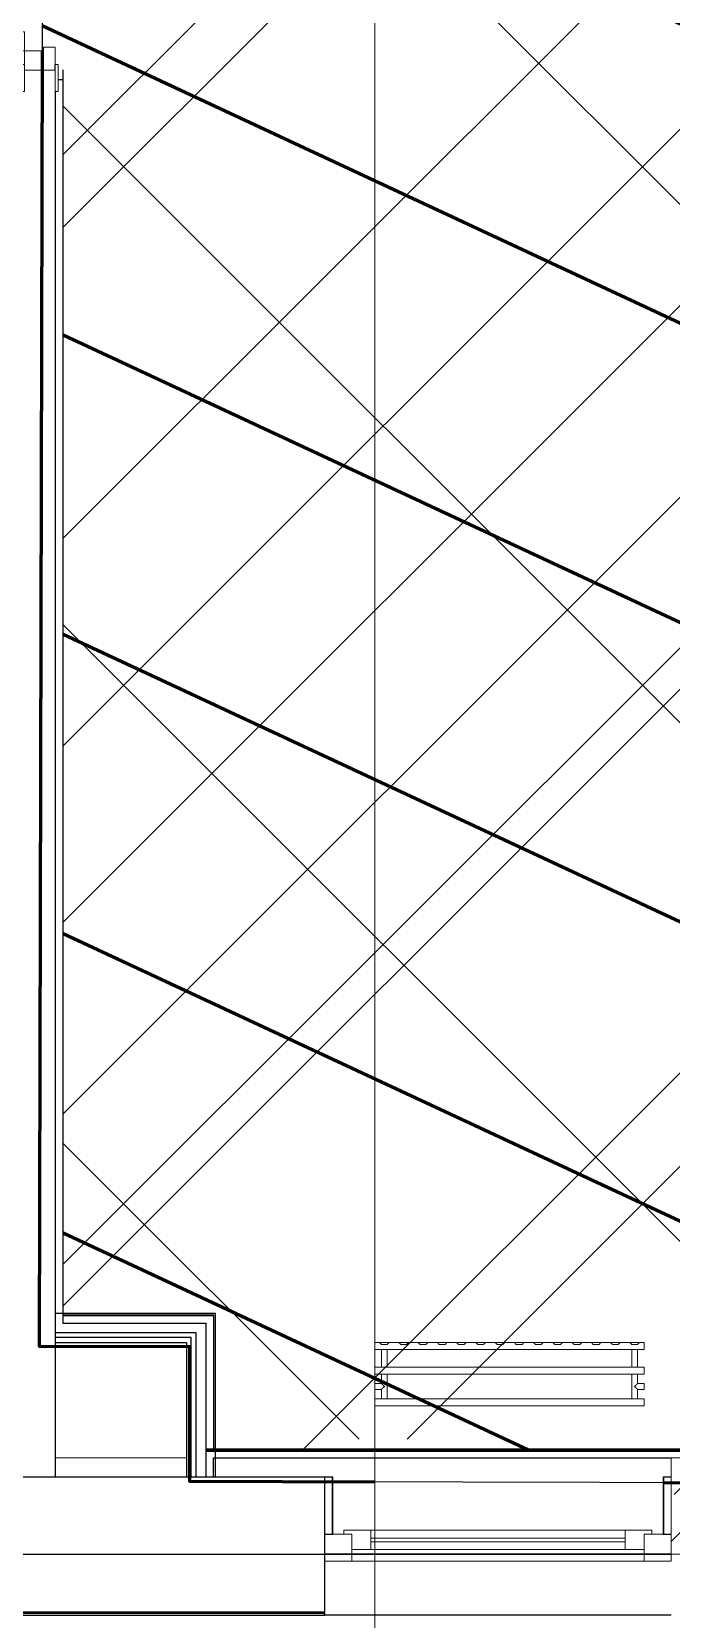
# Model space of a CAD drawing. Header units: millimetres. Extents: x -164500 to 426394, y -23753 to 102118.
# Drawn here: x 92034 to 93695, y -405 to 3719 of the extents above; entities that cross this region are included whole.
import ezdxf

# ---------------------------------------------------------------- set-up
doc = ezdxf.new("R2010")
doc.units = ezdxf.units.MM
for name, color, linetype, lineweight in [('0) шлифовка', 5, 'Continuous', 60), ('1.4) Плинтус ПЛ-4', 6, 'Continuous', 60), ('5.2) Л-1 Линолеум', 100, 'Continuous', 30), ('7.1) НЗ Стяжка на теплый пол', 160, 'Continuous', 30), ('7.7) Плинтус', 222, 'Continuous', 90), ('A-FLOR', 7, 'Continuous', 9), ('A-GLAZ', 7, 'Continuous', 9), ('A-GLAZ-1', 7, 'Continuous', 5), ('S-COLS-1', 7, 'Continuous', 5), ('Оси', 7, 'Continuous', 9)]:
    doc.layers.add(name, color=color, linetype=linetype, lineweight=lineweight)
doc.layers.add('2) защита вин плитк', color=6, linetype='Continuous')
doc.layers.add('3.2.1) Нал-ой пол 4 вып', color=3, linetype='Continuous')
for name, color, linetype, lineweight, true_color in [('A-DOOR-1', 7, 'Continuous', 5, 0xc0c0c0), ('A-DOOR-FRAM-1', 7, 'Continuous', 5, 0xc0c0c0), ('M-EQPM-1', 7, 'Continuous', 9, 0xb2b2b2)]:
    doc.layers.add(name, color=color, linetype=linetype, lineweight=lineweight, true_color=true_color)

# ---------------------------------------------------------------- blocks, each defined once
blk = doc.blocks.new('110_Дверь_СКБ_2Ст - Д-5_п_ Из игровой в коридор-32215844-Объем проектирования 1 этажа')
at = {"layer": 'A-DOOR-1'}
for p, q in [((-637.5, 940), (-637.5, 40)), ((-587.5, 940), (-637.5, 940)), ((-587.5, 40), (-587.5, 940)), ((662.5, 440), (612.5, 440)), ((612.5, 440), (612.5, 40)), ((662.5, 40), (662.5, 440)), ((-637.5, 40), (-587.5, 40)), ((612.5, 40), (662.5, 40))]:
    blk.add_line(p, q, dxfattribs=at)
for centre, radius, start, end in [((-637.5, 40), 900, 0, 90), ((662.5, 40), 400, 90, 180)]:
    blk.add_arc(centre, radius, start, end, dxfattribs=at)
at = {"layer": 'A-DOOR-FRAM-1'}
for p, q in [((-672.5, 48), (-742.5, 48)), ((-742.5, 48), (-742.5, 40)), ((-672.5, 40), (-672.5, 48)), ((767.5, 48), (697.5, 48)), ((697.5, 48), (697.5, 40)), ((767.5, 40), (767.5, 48)), ((-742.5, 40), (-672.5, 40)), ((-637.5, 40), (-687.5, 40)), ((-687.5, 40), (-687.5, -40)), ((-637.5, -10), (-637.5, 40)), ((662.5, 40), (662.5, -10)), ((712.5, 40), (662.5, 40)), ((697.5, 40), (767.5, 40)), ((712.5, -40), (712.5, 40)), ((-672.5, -40), (-742.5, -40)), ((-742.5, -40), (-742.5, -48)), ((-672.5, -39), (-687.5, -39)), ((-687.5, -39), (-687.5, -40)), ((-687.5, -40), (-627.5, -40)), ((-687.5, -40), (-672.5, -40)), ((-672.5, -40), (-672.5, -39)), ((-672.5, -48), (-672.5, -40)), ((-627.5, -10), (-637.5, -10)), ((-627.5, -40), (-627.5, -10)), ((662.5, -10), (652.5, -10)), ((652.5, -10), (652.5, -40)), ((652.5, -40), (712.5, -40)), ((712.5, -39), (697.5, -39)), ((697.5, -39), (697.5, -40)), ((697.5, -40), (712.5, -40)), ((767.5, -40), (697.5, -40)), ((697.5, -40), (697.5, -48)), ((712.5, -40), (712.5, -39)), ((767.5, -48), (767.5, -40)), ((-742.5, -48), (-672.5, -48)), ((697.5, -48), (767.5, -48))]:
    blk.add_line(p, q, dxfattribs=at)
blk = doc.blocks.new('120_Окно_СКБ_1Ст - 120_Окно_СКБ_1Ст 900х2500_h_ с форточкой-22876038-Объем проектирования 1 этажа')
at = {"layer": 'A-GLAZ'}
for p, q in [((-450, -127), (-450, -57)), ((-450, -57), (-380, -57)), ((-380, -57), (-380, -127)), ((380, -127), (380, -57)), ((380, -57), (450, -57)), ((450, -57), (450, -127)), ((380, -87), (-380, -87)), ((-380, -87), (-380, -127)), ((-330, -137), (-330, -87)), ((330, -137), (330, -87)), ((380, -127), (380, -87)), ((-380, -127), (-450, -127)), ((-380, -127), (-400, -127)), ((-400, -127), (-400, -137)), ((-400, -137), (400, -137)), ((400, -137), (-400, -137)), ((450, -127), (380, -127)), ((400, -127), (380, -127)), ((400, -137), (400, -127))]:
    blk.add_line(p, q, dxfattribs=at)
at = {"layer": 'A-GLAZ-1'}
for p, q in [((450, -57), (-450, -57)), ((-330, -107), (330, -107)), ((330, -117), (-330, -117)), ((-430, -127), (-400, -127)), ((400, -127), (430, -127))]:
    blk.add_line(p, q, dxfattribs=at)
blk = doc.blocks.new('BSC_Колонна _Прямоугольная - 250х900-V83-Объем проектирования 1 этажа')
at = {"layer": 'S-COLS-1'}
h = blk.add_hatch(dxfattribs=at)
h.set_pattern_fill('FP_98', color=256, style=0, pattern_type=2)
h.set_pattern_definition([(45, (-94080, -25), (-114.04925, 114.04925), []), (45, (-93965.95, -25), (-114.04925, 114.04925), [201.613, -40.323, 6.706, -33.617])])
h.paths.add_polyline_path([(-450, -125), (450, -125), (450, 125), (-450, 125), (-450, -33.7)])
for p, q in [((450, 125), (-450, 125)), ((-450, 125), (-450, -125)), ((450, -125), (450, 125)), ((-450, -125), (450, -125))]:
    blk.add_line(p, q, dxfattribs=at)
blk = doc.blocks.new('radiator_prado_classic_z_tip_30_po exemplyaru - Classic Z Тип 30-300-V232-Объем проектирования 1 этажа')
at = {"layer": 'M-EQPM-1'}
for p, q in [((0, 228), (0, 210)), ((700, 228), (0, 228)), ((0, 210), (0, 228)), ((0, 228), (12.5, 228)), ((0, 210), (700, 210)), ((17.8, 210), (0, 210)), ((12.5, 228), (37.5, 228)), ((37.5, 228), (12.5, 228)), ((12.5, 228), (37.5, 228)), ((12.5, 228), (17.5, 223)), ((12.5, 228), (17.5, 223)), ((32.5, 223), (17.5, 223)), ((17.5, 223), (32.5, 223)), ((17.5, 210), (17.5, 164)), ((17.5, 210), (17.5, 164)), ((17.8, 210), (17.5, 210)), ((17.5, 210), (17.8, 210)), ((17.8, 210), (17.5, 210)), ((17.5, 210), (32.5, 210)), ((32.2, 210), (17.8, 210)), ((17.8, 210), (32.2, 210)), ((32.2, 210), (17.8, 210)), ((32.5, 210), (32.2, 210)), ((32.2, 210), (32.5, 210)), ((32.5, 210), (32.2, 210)), ((667.8, 210), (32.2, 210)), ((32.5, 223), (37.5, 228)), ((37.5, 228), (32.5, 223)), ((32.5, 164), (32.5, 210)), ((32.5, 164), (32.5, 210)), ((37.5, 228), (62.5, 228)), ((62.5, 228), (87.5, 228)), ((87.5, 228), (62.5, 228)), ((62.5, 228), (87.5, 228)), ((62.5, 228), (67.5, 223)), ((62.5, 228), (67.5, 223)), ((82.5, 223), (67.5, 223)), ((67.5, 223), (82.5, 223)), ((82.5, 223), (87.5, 228)), ((87.5, 228), (82.5, 223)), ((87.5, 228), (112.5, 228)), ((112.5, 228), (137.5, 228)), ((137.5, 228), (112.5, 228)), ((112.5, 228), (137.5, 228)), ((112.5, 228), (117.5, 223)), ((112.5, 228), (117.5, 223)), ((132.5, 223), (117.5, 223)), ((117.5, 223), (132.5, 223)), ((132.5, 223), (137.5, 228)), ((137.5, 228), (132.5, 223)), ((137.5, 228), (162.5, 228)), ((162.5, 228), (187.5, 228)), ((187.5, 228), (162.5, 228)), ((162.5, 228), (187.5, 228)), ((162.5, 228), (167.5, 223)), ((162.5, 228), (167.5, 223)), ((182.5, 223), (167.5, 223)), ((167.5, 223), (182.5, 223)), ((182.5, 223), (187.5, 228)), ((187.5, 228), (182.5, 223)), ((187.5, 228), (212.5, 228)), ((212.5, 228), (237.5, 228)), ((237.5, 228), (212.5, 228)), ((212.5, 228), (237.5, 228)), ((212.5, 228), (217.5, 223)), ((212.5, 228), (217.5, 223)), ((232.5, 223), (217.5, 223)), ((217.5, 223), (232.5, 223)), ((232.5, 223), (237.5, 228)), ((237.5, 228), (232.5, 223)), ((237.5, 228), (262.5, 228)), ((262.5, 228), (287.5, 228)), ((287.5, 228), (262.5, 228)), ((262.5, 228), (287.5, 228)), ((262.5, 228), (267.5, 223)), ((262.5, 228), (267.5, 223)), ((282.5, 223), (267.5, 223)), ((267.5, 223), (282.5, 223)), ((282.5, 223), (287.5, 228)), ((287.5, 228), (282.5, 223)), ((287.5, 228), (312.5, 228)), ((312.5, 228), (337.5, 228)), ((337.5, 228), (312.5, 228)), ((312.5, 228), (337.5, 228)), ((312.5, 228), (317.5, 223)), ((312.5, 228), (317.5, 223)), ((332.5, 223), (317.5, 223)), ((317.5, 223), (332.5, 223)), ((332.5, 223), (337.5, 228)), ((337.5, 228), (332.5, 223)), ((337.5, 228), (362.5, 228)), ((362.5, 228), (387.5, 228)), ((387.5, 228), (362.5, 228)), ((362.5, 228), (387.5, 228)), ((362.5, 228), (367.5, 223)), ((362.5, 228), (367.5, 223)), ((382.5, 223), (367.5, 223)), ((367.5, 223), (382.5, 223)), ((382.5, 223), (387.5, 228)), ((387.5, 228), (382.5, 223)), ((387.5, 228), (412.5, 228)), ((412.5, 228), (437.5, 228)), ((437.5, 228), (412.5, 228)), ((412.5, 228), (437.5, 228)), ((412.5, 228), (417.5, 223)), ((412.5, 228), (417.5, 223)), ((432.5, 223), (417.5, 223)), ((417.5, 223), (432.5, 223)), ((432.5, 223), (437.5, 228)), ((437.5, 228), (432.5, 223)), ((437.5, 228), (462.5, 228)), ((462.5, 228), (487.5, 228)), ((487.5, 228), (462.5, 228)), ((462.5, 228), (487.5, 228)), ((462.5, 228), (467.5, 223)), ((462.5, 228), (467.5, 223)), ((482.5, 223), (467.5, 223)), ((467.5, 223), (482.5, 223)), ((482.5, 223), (487.5, 228)), ((487.5, 228), (482.5, 223)), ((487.5, 228), (512.5, 228)), ((512.5, 228), (537.5, 228)), ((537.5, 228), (512.5, 228)), ((512.5, 228), (537.5, 228)), ((512.5, 228), (517.5, 223)), ((512.5, 228), (517.5, 223)), ((532.5, 223), (517.5, 223)), ((517.5, 223), (532.5, 223)), ((532.5, 223), (537.5, 228)), ((537.5, 228), (532.5, 223)), ((537.5, 228), (562.5, 228)), ((562.5, 228), (587.5, 228)), ((587.5, 228), (562.5, 228)), ((562.5, 228), (587.5, 228)), ((562.5, 228), (567.5, 223)), ((562.5, 228), (567.5, 223)), ((582.5, 223), (567.5, 223)), ((567.5, 223), (582.5, 223)), ((582.5, 223), (587.5, 228)), ((587.5, 228), (582.5, 223)), ((587.5, 228), (612.5, 228)), ((612.5, 228), (637.5, 228)), ((637.5, 228), (612.5, 228)), ((612.5, 228), (637.5, 228)), ((612.5, 228), (617.5, 223)), ((612.5, 228), (617.5, 223)), ((632.5, 223), (617.5, 223)), ((617.5, 223), (632.5, 223)), ((632.5, 223), (637.5, 228)), ((637.5, 228), (632.5, 223)), ((637.5, 228), (662.5, 228)), ((662.5, 228), (686.6, 228)), ((687.5, 228), (662.5, 228)), ((662.5, 228), (687.5, 228)), ((662.5, 228), (667.5, 223)), ((662.5, 228), (667.5, 223)), ((682.5, 223), (667.5, 223)), ((667.5, 223), (682.5, 223)), ((667.5, 210), (667.5, 164)), ((667.5, 210), (667.5, 164)), ((667.8, 210), (667.5, 210)), ((667.5, 210), (682.5, 210)), ((667.8, 210), (667.5, 210)), ((667.5, 210), (667.8, 210)), ((682.2, 210), (667.8, 210)), ((682.2, 210), (667.8, 210)), ((667.8, 210), (682.2, 210)), ((682.5, 210), (682.2, 210)), ((682.5, 210), (682.2, 210)), ((682.2, 210), (682.5, 210)), ((700, 210), (682.2, 210)), ((682.5, 223), (687.5, 228)), ((687.5, 228), (682.5, 223)), ((682.5, 164), (682.5, 210)), ((682.5, 164), (682.5, 210)), ((687.5, 228), (700, 228)), ((700, 210), (700, 228)), ((700, 228), (700, 210)), ((700, 164), (0, 164)), ((0, 164), (0, 146)), ((0, 146), (0, 164)), ((0, 164), (17.8, 164)), ((0, 146), (700, 146)), ((18.5, 146), (0, 146)), ((17.8, 164), (17.5, 164)), ((17.5, 164), (17.8, 164)), ((17.8, 164), (17.5, 164)), ((17.5, 164), (32.5, 164)), ((17.5, 146), (17.5, 121.5)), ((17.5, 146), (17.5, 121.5)), ((17.5, 146), (18.5, 146)), ((17.8, 146), (17.5, 146)), ((17.5, 146), (18.5, 146)), ((32.5, 146), (17.5, 146)), ((32.2, 164), (17.8, 164)), ((17.8, 164), (32.2, 164)), ((32.2, 164), (17.8, 164)), ((18.5, 146), (17.8, 146)), ((18.5, 146), (32.2, 146)), ((32.2, 146), (18.5, 146)), ((18.5, 146), (32.2, 146)), ((32.5, 164), (32.2, 164)), ((32.2, 164), (32.5, 164)), ((32.5, 164), (32.2, 164)), ((32.2, 164), (667.8, 164)), ((32.2, 146), (32.5, 146)), ((32.5, 146), (32.2, 146)), ((32.2, 146), (32.5, 146)), ((667.8, 146), (32.2, 146)), ((32.5, 82), (32.5, 146)), ((32.5, 82), (32.5, 146)), ((667.8, 164), (667.5, 164)), ((667.5, 164), (682.5, 164)), ((667.8, 164), (667.5, 164)), ((667.5, 164), (667.8, 164)), ((667.5, 146), (667.5, 82)), ((667.5, 146), (667.5, 82)), ((667.5, 146), (667.8, 146)), ((682.5, 146), (667.5, 146)), ((667.5, 146), (667.8, 146)), ((667.8, 146), (667.5, 146)), ((682.2, 164), (667.8, 164)), ((682.2, 164), (667.8, 164)), ((667.8, 164), (682.2, 164)), ((667.8, 146), (681.5, 146)), ((667.8, 146), (681.5, 146)), ((681.5, 146), (667.8, 146)), ((681.5, 146), (682.5, 146)), ((681.5, 146), (682.5, 146)), ((682.5, 146), (681.5, 146)), ((700, 146), (681.5, 146)), ((682.5, 164), (682.2, 164)), ((682.5, 164), (682.2, 164)), ((682.2, 164), (682.5, 164)), ((682.2, 164), (700, 164)), ((682.5, 121.5), (682.5, 146)), ((682.5, 121.5), (682.5, 146)), ((700, 146), (700, 164)), ((700, 164), (700, 146)), ((17.5, 121.5), (0, 121.5)), ((17.5, 121.5), (0, 121.5)), ((0, 121.5), (0, 120.5)), ((0, 106.5), (0, 121.5)), ((0, 120.5), (0, 107.5)), ((0, 120.5), (0, 119.3)), ((0, 114), (0, 120.5)), ((0, 120.5), (0, 120.5)), ((0, 119.3), (0, 117.8)), ((0, 117.8), (0, 114)), ((0, 114), (0, 110.3)), ((0, 107.5), (0, 114)), ((0, 110.3), (0, 108.7)), ((0, 108.7), (0, 107.5)), ((0, 107.5), (0, 106.5)), ((0, 107.5), (0, 107.5)), ((0, 106.5), (17.5, 106.5)), ((0, 106.5), (17.5, 106.5)), ((17.5, 106.5), (17.5, 82)), ((17.5, 106.5), (17.5, 82)), ((700, 121.5), (682.5, 121.5)), ((700, 121.5), (682.5, 121.5)), ((682.5, 82), (682.5, 106.5)), ((682.5, 106.5), (700, 106.5)), ((682.5, 82), (682.5, 106.5)), ((682.5, 106.5), (700, 106.5)), ((700, 121.5), (700, 106.5)), ((700, 120.5), (700, 121.5)), ((700, 121.5), (700, 120.5)), ((700, 120.5), (700, 121.5)), ((700, 107.5), (700, 120.5)), ((700, 120.5), (700, 107.5)), ((700, 107.5), (700, 120.5)), ((700, 106.5), (700, 107.5)), ((700, 107.5), (700, 106.5)), ((700, 106.5), (700, 107.5)), ((700, 82), (0, 82)), ((0, 82), (0, 64)), ((0, 64), (0, 82)), ((0, 82), (18.5, 82)), ((700, 64), (0, 64)), ((0, 64), (700, 64)), ((18.5, 82), (17.5, 82)), ((17.5, 82), (18.5, 82)), ((18.5, 82), (17.5, 82)), ((17.5, 82), (32.5, 82)), ((32.2, 82), (18.5, 82)), ((18.5, 82), (32.2, 82)), ((32.2, 82), (18.5, 82)), ((32.5, 82), (32.2, 82)), ((32.2, 82), (32.5, 82)), ((32.5, 82), (32.2, 82)), ((32.2, 82), (667.8, 82)), ((667.8, 82), (667.5, 82)), ((667.5, 82), (682.5, 82)), ((667.8, 82), (667.5, 82)), ((667.5, 82), (667.8, 82)), ((681.5, 82), (667.8, 82)), ((681.5, 82), (667.8, 82)), ((667.8, 82), (681.5, 82)), ((682.5, 82), (681.5, 82)), ((682.5, 82), (681.5, 82)), ((681.5, 82), (682.5, 82)), ((681.5, 82), (700, 82)), ((700, 64), (700, 82)), ((700, 82), (700, 64))]:
    blk.add_line(p, q, dxfattribs=at)
for points, knots in [([(18.5, 120.5), (18.4, 120.6), (18.3, 120.7), (18.1, 120.9), (17.9, 121.1), (17.8, 121.2), (17.7, 121.3), (17.5, 121.5), (17.5, 121.5), (17.5, 121.5)], [0.7142857, 0.7142857, 0.7142857, 0.7142857, 0.75, 0.7857143, 0.8214286, 0.8571429, 0.8928571, 0.9285714, 1, 1, 1, 1]), ([(17.5, 121.5), (17.5, 121.5), (17.5, 121.5), (17.7, 121.3), (17.8, 121.2), (17.9, 121.1), (18.1, 120.9), (18.3, 120.7), (18.4, 120.6), (18.5, 120.5)], [0, 0, 0, 0, 0.0714286, 0.1071429, 0.1428571, 0.1785714, 0.2142857, 0.25, 0.2857143, 0.2857143, 0.2857143, 0.2857143]), ([(17.5, 121.5), (17.5, 121.5), (17.5, 121.5), (17.7, 121.3), (17.8, 121.2), (17.9, 121.1), (18.1, 120.9), (18.3, 120.7), (18.4, 120.6), (18.5, 120.5)], [0, 0, 0, 0, 0.0714286, 0.1071429, 0.1428571, 0.1785714, 0.2142857, 0.25, 0.2857143, 0.2857143, 0.2857143, 0.2857143]), ([(25, 114), (24.5, 114.5), (23.6, 115.4), (22.4, 116.6), (21.6, 117.4), (21.1, 117.9), (20.8, 118.2), (20.5, 118.5), (20.2, 118.8), (19.8, 119.1), (19.6, 119.4), (19.3, 119.7), (19, 120), (18.7, 120.3), (18.5, 120.5), (18.3, 120.7), (18.1, 120.9), (17.9, 121.1), (17.8, 121.2), (17.7, 121.3), (17.5, 121.5), (17.5, 121.5), (17.5, 121.5)], [0, 0, 0, 0, 0.142857, 0.285714, 0.357143, 0.392857, 0.428571, 0.464286, 0.5, 0.535714, 0.571429, 0.607143, 0.642857, 0.678571, 0.714286, 0.75, 0.785714, 0.821429, 0.857143, 0.892857, 0.928571, 1, 1, 1, 1]), ([(17.5, 106.5), (17.5, 106.5), (17.5, 106.5), (17.7, 106.7), (17.8, 106.8), (17.9, 106.9), (18.1, 107.1), (18.3, 107.3), (18.5, 107.5), (18.7, 107.7), (19, 108), (19.3, 108.3), (19.6, 108.6), (19.8, 108.9), (20.3, 109.3), (20.7, 109.7), (21.1, 110.1), (21.6, 110.6), (22.4, 111.4), (23.6, 112.6), (24.5, 113.5), (25, 114)], [0, 0, 0, 0, 0.071429, 0.107143, 0.142857, 0.178571, 0.214286, 0.25, 0.285714, 0.321429, 0.357143, 0.392857, 0.428571, 0.464286, 0.5, 0.571429, 0.607143, 0.642857, 0.714286, 0.857143, 1, 1, 1, 1]), ([(17.5, 106.5), (17.5, 106.5), (17.5, 106.5), (17.7, 106.7), (17.8, 106.8), (17.9, 106.9), (18.1, 107.1), (18.3, 107.3), (18.4, 107.4), (18.5, 107.5)], [0, 0, 0, 0, 0.0714286, 0.1071429, 0.1428571, 0.1785714, 0.2142857, 0.25, 0.2857143, 0.2857143, 0.2857143, 0.2857143]), ([(18.5, 107.5), (18.4, 107.4), (18.3, 107.3), (18.1, 107.1), (17.9, 106.9), (17.8, 106.8), (17.7, 106.7), (17.5, 106.5), (17.5, 106.5), (17.5, 106.5)], [0.7142857, 0.7142857, 0.7142857, 0.7142857, 0.75, 0.7857143, 0.8214286, 0.8571429, 0.8928571, 0.9285714, 1, 1, 1, 1]), ([(18.5, 107.5), (18.4, 107.4), (18.3, 107.3), (18.1, 107.1), (17.9, 106.9), (17.8, 106.8), (17.7, 106.7), (17.5, 106.5), (17.5, 106.5), (17.5, 106.5)], [0.7142857, 0.7142857, 0.7142857, 0.7142857, 0.75, 0.7857143, 0.8214286, 0.8571429, 0.8928571, 0.9285714, 1, 1, 1, 1]), ([(22.1, 116.9), (21.9, 117.1), (21.6, 117.4), (21.1, 117.9), (20.8, 118.2), (20.5, 118.5), (20.2, 118.8), (19.9, 119.2), (19.7, 119.3), (19.6, 119.4)], [0.2857143, 0.2857143, 0.2857143, 0.2857143, 0.3571429, 0.3928571, 0.4285714, 0.4642857, 0.5, 0.5357143, 0.5714286, 0.5714286, 0.5714286, 0.5714286]), ([(19.6, 119.4), (19.7, 119.3), (19.9, 119.2), (20.3, 118.7), (20.7, 118.3), (21.1, 117.9), (21.6, 117.4), (21.9, 117.1), (22.1, 116.9)], [0.4285714, 0.4285714, 0.4285714, 0.4285714, 0.4642857, 0.5, 0.5714286, 0.6071429, 0.6428571, 0.7142857, 0.7142857, 0.7142857, 0.7142857]), ([(19.6, 119.4), (19.7, 119.3), (19.8, 119.1), (20.3, 118.7), (20.7, 118.3), (21.1, 117.9), (21.6, 117.4), (21.9, 117.1), (22.1, 116.9)], [0.4285714, 0.4285714, 0.4285714, 0.4285714, 0.4642857, 0.5, 0.5714286, 0.6071429, 0.6428571, 0.7142857, 0.7142857, 0.7142857, 0.7142857]), ([(19.6, 108.6), (19.7, 108.7), (19.9, 108.8), (20.3, 109.3), (20.7, 109.7), (21.1, 110.1), (21.6, 110.6), (21.9, 110.9), (22.1, 111.1)], [0.4285714, 0.4285714, 0.4285714, 0.4285714, 0.4642857, 0.5, 0.5714286, 0.6071429, 0.6428571, 0.7142857, 0.7142857, 0.7142857, 0.7142857]), ([(22.1, 111.1), (21.9, 110.9), (21.6, 110.6), (21.1, 110.1), (20.8, 109.8), (20.5, 109.5), (20.2, 109.2), (19.9, 108.8), (19.7, 108.7), (19.6, 108.6)], [0.2857143, 0.2857143, 0.2857143, 0.2857143, 0.3571429, 0.3928571, 0.4285714, 0.4642857, 0.5, 0.5357143, 0.5714286, 0.5714286, 0.5714286, 0.5714286]), ([(22.1, 111.1), (21.9, 110.9), (21.6, 110.6), (21.1, 110.1), (20.8, 109.8), (20.5, 109.5), (20.2, 109.2), (19.8, 108.9), (19.7, 108.7), (19.6, 108.6)], [0.2857143, 0.2857143, 0.2857143, 0.2857143, 0.3571429, 0.3928571, 0.4285714, 0.4642857, 0.5, 0.5357143, 0.5714286, 0.5714286, 0.5714286, 0.5714286]), ([(675, 114), (675.5, 114.5), (676.4, 115.4), (677.6, 116.6), (678.4, 117.4), (678.9, 117.9), (679.2, 118.2), (679.5, 118.5), (679.8, 118.8), (680.1, 119.2), (680.4, 119.4), (680.7, 119.7), (681, 120), (681.3, 120.3), (681.5, 120.5), (681.7, 120.7), (681.9, 120.9), (682.1, 121.1), (682.2, 121.2), (682.3, 121.3), (682.5, 121.5), (682.5, 121.5), (682.5, 121.5)], [0, 0, 0, 0, 0.142857, 0.285714, 0.357143, 0.392857, 0.428571, 0.464286, 0.5, 0.535714, 0.571429, 0.607143, 0.642857, 0.678571, 0.714286, 0.75, 0.785714, 0.821429, 0.857143, 0.892857, 0.928571, 1, 1, 1, 1]), ([(682.5, 106.5), (682.5, 106.5), (682.5, 106.5), (682.3, 106.7), (682.2, 106.8), (682.1, 106.9), (681.9, 107.1), (681.7, 107.3), (681.5, 107.5), (681.3, 107.7), (681, 108), (680.7, 108.3), (680.4, 108.6), (680.1, 108.8), (679.7, 109.3), (679.3, 109.7), (678.9, 110.1), (678.4, 110.6), (677.6, 111.4), (676.4, 112.6), (675.5, 113.5), (675, 114)], [0, 0, 0, 0, 0.071429, 0.107143, 0.142857, 0.178571, 0.214286, 0.25, 0.285714, 0.321429, 0.357143, 0.392857, 0.428571, 0.464286, 0.5, 0.571429, 0.607143, 0.642857, 0.714286, 0.857143, 1, 1, 1, 1]), ([(680.4, 119.4), (680.3, 119.3), (680.1, 119.2), (679.7, 118.7), (679.3, 118.3), (678.9, 117.9), (678.4, 117.4), (678.1, 117.1), (677.9, 116.9)], [0.4285714, 0.4285714, 0.4285714, 0.4285714, 0.4642857, 0.5, 0.5714286, 0.6071429, 0.6428571, 0.7142857, 0.7142857, 0.7142857, 0.7142857]), ([(680.4, 119.4), (680.3, 119.3), (680.1, 119.2), (679.7, 118.7), (679.3, 118.3), (678.9, 117.9), (678.4, 117.4), (678.1, 117.1), (677.9, 116.9)], [0.4285714, 0.4285714, 0.4285714, 0.4285714, 0.4642857, 0.5, 0.5714286, 0.6071429, 0.6428571, 0.7142857, 0.7142857, 0.7142857, 0.7142857]), ([(677.9, 116.9), (678.1, 117.1), (678.4, 117.4), (678.9, 117.9), (679.2, 118.2), (679.5, 118.5), (679.8, 118.8), (680.1, 119.2), (680.3, 119.3), (680.4, 119.4)], [0.2857143, 0.2857143, 0.2857143, 0.2857143, 0.3571429, 0.3928571, 0.4285714, 0.4642857, 0.5, 0.5357143, 0.5714286, 0.5714286, 0.5714286, 0.5714286]), ([(677.9, 111.1), (678.1, 110.9), (678.4, 110.6), (678.9, 110.1), (679.2, 109.8), (679.5, 109.5), (679.8, 109.2), (680.1, 108.8), (680.3, 108.7), (680.4, 108.6)], [0.2857143, 0.2857143, 0.2857143, 0.2857143, 0.3571429, 0.3928571, 0.4285714, 0.4642857, 0.5, 0.5357143, 0.5714286, 0.5714286, 0.5714286, 0.5714286]), ([(677.9, 111.1), (678.1, 110.9), (678.4, 110.6), (678.9, 110.1), (679.2, 109.8), (679.5, 109.5), (679.8, 109.2), (680.1, 108.8), (680.3, 108.7), (680.4, 108.6)], [0.2857143, 0.2857143, 0.2857143, 0.2857143, 0.3571429, 0.3928571, 0.4285714, 0.4642857, 0.5, 0.5357143, 0.5714286, 0.5714286, 0.5714286, 0.5714286]), ([(680.4, 108.6), (680.3, 108.7), (680.1, 108.8), (679.7, 109.3), (679.3, 109.7), (678.9, 110.1), (678.4, 110.6), (678.1, 110.9), (677.9, 111.1)], [0.4285714, 0.4285714, 0.4285714, 0.4285714, 0.4642857, 0.5, 0.5714286, 0.6071429, 0.6428571, 0.7142857, 0.7142857, 0.7142857, 0.7142857]), ([(682.5, 121.5), (682.5, 121.5), (682.5, 121.5), (682.3, 121.3), (682.2, 121.2), (682.1, 121.1), (681.9, 120.9), (681.7, 120.7), (681.6, 120.6), (681.5, 120.5)], [0, 0, 0, 0, 0.0714286, 0.1071429, 0.1428571, 0.1785714, 0.2142857, 0.25, 0.2857143, 0.2857143, 0.2857143, 0.2857143]), ([(682.5, 121.5), (682.5, 121.5), (682.5, 121.5), (682.3, 121.3), (682.2, 121.2), (682.1, 121.1), (681.9, 120.9), (681.7, 120.7), (681.6, 120.6), (681.5, 120.5)], [0, 0, 0, 0, 0.0714286, 0.1071429, 0.1428571, 0.1785714, 0.2142857, 0.25, 0.2857143, 0.2857143, 0.2857143, 0.2857143]), ([(681.5, 120.5), (681.6, 120.6), (681.7, 120.7), (681.9, 120.9), (682.1, 121.1), (682.2, 121.2), (682.3, 121.3), (682.5, 121.5), (682.5, 121.5), (682.5, 121.5)], [0.7142857, 0.7142857, 0.7142857, 0.7142857, 0.75, 0.7857143, 0.8214286, 0.8571429, 0.8928571, 0.9285714, 1, 1, 1, 1]), ([(681.5, 107.5), (681.6, 107.4), (681.7, 107.3), (681.9, 107.1), (682.1, 106.9), (682.2, 106.8), (682.3, 106.7), (682.5, 106.5), (682.5, 106.5), (682.5, 106.5)], [0.7142857, 0.7142857, 0.7142857, 0.7142857, 0.75, 0.7857143, 0.8214286, 0.8571429, 0.8928571, 0.9285714, 1, 1, 1, 1]), ([(681.5, 107.5), (681.6, 107.4), (681.7, 107.3), (681.9, 107.1), (682.1, 106.9), (682.2, 106.8), (682.3, 106.7), (682.5, 106.5), (682.5, 106.5), (682.5, 106.5)], [0.7142857, 0.7142857, 0.7142857, 0.7142857, 0.75, 0.7857143, 0.8214286, 0.8571429, 0.8928571, 0.9285714, 1, 1, 1, 1]), ([(682.5, 106.5), (682.5, 106.5), (682.5, 106.5), (682.3, 106.7), (682.2, 106.8), (682.1, 106.9), (681.9, 107.1), (681.7, 107.3), (681.6, 107.4), (681.5, 107.5)], [0, 0, 0, 0, 0.0714286, 0.1071429, 0.1428571, 0.1785714, 0.2142857, 0.25, 0.2857143, 0.2857143, 0.2857143, 0.2857143])]:
    blk.add_open_spline(points, degree=3, knots=knots, dxfattribs=at)
for points in [[(19.6, 119.4), (19.5, 119.5), (19.3, 119.7), (19, 120), (18.7, 120.3), (18.6, 120.4), (18.5, 120.5)], [(18.5, 120.5), (18.6, 120.4), (18.7, 120.3), (19, 120), (19.3, 119.7), (19.5, 119.5), (19.6, 119.4)], [(18.5, 120.5), (18.6, 120.4), (18.7, 120.3), (19, 120), (19.3, 119.7), (19.5, 119.5), (19.6, 119.4)], [(18.5, 107.5), (18.6, 107.6), (18.7, 107.7), (19, 108), (19.3, 108.3), (19.5, 108.5), (19.6, 108.6)], [(19.6, 108.6), (19.5, 108.5), (19.3, 108.3), (19, 108), (18.7, 107.7), (18.6, 107.6), (18.5, 107.5)], [(19.6, 108.6), (19.5, 108.5), (19.3, 108.3), (19, 108), (18.7, 107.7), (18.6, 107.6), (18.5, 107.5)], [(25, 114), (24.5, 114.5), (23.6, 115.4), (22.6, 116.4), (22.1, 116.9)], [(22.1, 116.9), (22.6, 116.4), (23.6, 115.4), (24.5, 114.5), (25, 114)], [(22.1, 116.9), (22.6, 116.4), (23.6, 115.4), (24.5, 114.5), (25, 114)], [(22.1, 111.1), (22.6, 111.6), (23.6, 112.6), (24.5, 113.5), (25, 114)], [(25, 114), (24.5, 113.5), (23.6, 112.6), (22.6, 111.6), (22.1, 111.1)], [(25, 114), (24.5, 113.5), (23.6, 112.6), (22.6, 111.6), (22.1, 111.1)], [(677.9, 116.9), (677.4, 116.4), (676.4, 115.4), (675.5, 114.5), (675, 114)], [(677.9, 116.9), (677.4, 116.4), (676.4, 115.4), (675.5, 114.5), (675, 114)], [(675, 114), (675.5, 114.5), (676.4, 115.4), (677.4, 116.4), (677.9, 116.9)], [(675, 114), (675.5, 113.5), (676.4, 112.6), (677.4, 111.6), (677.9, 111.1)], [(675, 114), (675.5, 113.5), (676.4, 112.6), (677.4, 111.6), (677.9, 111.1)], [(677.9, 111.1), (677.4, 111.6), (676.4, 112.6), (675.5, 113.5), (675, 114)], [(681.5, 120.5), (681.4, 120.4), (681.3, 120.3), (681, 120), (680.7, 119.7), (680.5, 119.5), (680.4, 119.4)], [(681.5, 120.5), (681.4, 120.4), (681.3, 120.3), (681, 120), (680.7, 119.7), (680.5, 119.5), (680.4, 119.4)], [(680.4, 119.4), (680.5, 119.5), (680.7, 119.7), (681, 120), (681.3, 120.3), (681.4, 120.4), (681.5, 120.5)], [(680.4, 108.6), (680.5, 108.5), (680.7, 108.3), (681, 108), (681.3, 107.7), (681.4, 107.6), (681.5, 107.5)], [(680.4, 108.6), (680.5, 108.5), (680.7, 108.3), (681, 108), (681.3, 107.7), (681.4, 107.6), (681.5, 107.5)], [(681.5, 107.5), (681.4, 107.6), (681.3, 107.7), (681, 108), (680.7, 108.3), (680.5, 108.5), (680.4, 108.6)]]:
    blk.add_open_spline(points, degree=3, dxfattribs=at)

msp = doc.modelspace()

# ---------------------------------------------------------------- hatches: boundary and pattern name
at = {"layer": '0) шлифовка', "true_color": 0x2776bb}
h = msp.add_hatch(dxfattribs=at)
h.set_pattern_fill('ANSI31', color=152, scale=222, angle=110)
h.paths.add_polyline_path([(101581.806, 4920.032), (94201.827, 4937.356), (94205.207, 6377.352), (92115.702, 6382.257), (92115.702, 5018.938), (92094.702, 4994.707), (92094.702, 4958.938), (92063.872, 4958.938), (92060.867, 3678.938), (92094.702, 3678.938), (92094.702, 3633.938), (92102.702, 3633.938), (92102.702, 3618.938), (92115.702, 3618.938), (92115.702, 388.938), (92510.702, 388.938), (92510.702, 34.938), (92794.702, 34.938), (93694.702, 34.938), (94844.702, 34.938), (97060.327, 34.938), (97060.932, 292.631), (97123.702, 292.484), (97123.702, 384.938), (98215.702, 384.938), (98215.702, 34.938), (99094.702, 34.938), (99994.702, 34.938), (100894.702, 34.938), (101550.339, 34.938), (101550.918, 281.592), (101570.918, 281.545)])
at = {"layer": '2) защита вин плитк'}
h = msp.add_hatch(dxfattribs=at)
h.set_pattern_fill('ANSI31', color=256, scale=222)
h.paths.add_polyline_path([(101581.806, 4920.032), (94201.827, 4937.356), (94205.207, 6377.352), (92115.702, 6382.257), (92115.702, 5018.938), (92094.702, 4994.707), (92094.702, 4958.938), (92063.872, 4958.938), (92060.867, 3678.938), (92094.702, 3678.938), (92094.702, 3633.938), (92102.702, 3633.938), (92102.702, 3618.938), (92115.702, 3618.938), (92115.702, 388.938), (92510.702, 388.938), (92510.702, 34.938), (92794.702, 34.938), (93694.702, 34.938), (94844.702, 34.938), (97060.327, 34.938), (97060.932, 292.631), (97123.702, 292.484), (97123.702, 384.938), (98215.702, 384.938), (98215.702, 34.938), (99094.702, 34.938), (99994.702, 34.938), (100894.702, 34.938), (101550.339, 34.938), (101550.918, 281.592), (101570.918, 281.545)])
at = {"layer": '3.2.1) Нал-ой пол 4 вып'}
h = msp.add_hatch(dxfattribs=at)
h.set_pattern_fill('ANSI31', color=256, scale=300)
h.paths.add_polyline_path([(101581.806, 4947.868), (94201.827, 4965.192), (94205.207, 6405.188), (92115.702, 6410.093), (92115.702, 5046.774), (92094.702, 5022.543), (92094.702, 4986.774), (92063.872, 4986.774), (92060.867, 3706.774), (92094.702, 3706.774), (92094.702, 3661.774), (92102.702, 3661.774), (92102.702, 3646.774), (92115.702, 3646.774), (92115.702, 416.774), (92510.702, 416.774), (92510.702, 62.774), (92794.702, 62.774), (93694.702, 62.774), (94844.702, 62.774), (97060.327, 62.774), (97060.932, 320.468), (97123.702, 320.32), (97123.702, 412.774), (98215.702, 412.774), (98215.702, 62.774), (99094.702, 62.774), (99994.702, 62.774), (100894.702, 62.774), (101550.339, 62.774), (101550.918, 309.428), (101570.918, 309.381)])
at = {"layer": '5.2) Л-1 Линолеум'}
h = msp.add_hatch(dxfattribs=at)
h.set_pattern_fill('ANSI37', color=256, scale=300)
h.paths.add_polyline_path([(101581.806, 4947.868), (94201.827, 4965.192), (94205.207, 6405.188), (92115.702, 6410.093), (92115.702, 5046.774), (92094.702, 5022.543), (92094.702, 4986.774), (92063.872, 4986.774), (92060.867, 3706.774), (92094.702, 3706.774), (92094.702, 3661.774), (92102.702, 3661.774), (92102.702, 3646.774), (92115.702, 3646.774), (92115.702, 416.774), (92510.702, 416.774), (92510.702, 62.774), (92794.702, 62.774), (93694.702, 62.774), (94844.702, 62.774), (97060.327, 62.774), (97060.932, 320.468), (97123.702, 320.32), (97123.702, 412.774), (98215.702, 412.774), (98215.702, 62.774), (99094.702, 62.774), (99994.702, 62.774), (100894.702, 62.774), (101550.339, 62.774), (101550.918, 309.428), (101570.918, 309.381)])
at = {"layer": '7.1) НЗ Стяжка на теплый пол'}
h = msp.add_hatch(dxfattribs=at)
h.set_pattern_fill('ANSI31', color=256, scale=333)
h.paths.add_polyline_path([(101581.806, 4920.032), (94201.827, 4937.356), (94205.207, 6377.352), (92115.702, 6382.257), (92115.702, 5018.938), (92094.702, 4994.707), (92094.702, 4958.938), (92063.872, 4958.938), (92060.867, 3678.938), (92094.702, 3678.938), (92094.702, 3633.938), (92102.702, 3633.938), (92102.702, 3618.938), (92115.702, 3618.938), (92115.702, 388.938), (92510.702, 388.938), (92510.702, 34.938), (92794.702, 34.938), (93694.702, 34.938), (94844.702, 34.938), (97060.327, 34.938), (97060.932, 292.631), (97123.702, 292.484), (97123.702, 384.938), (98215.702, 384.938), (98215.702, 34.938), (99094.702, 34.938), (99994.702, 34.938), (100894.702, 34.938), (101550.339, 34.938), (101550.918, 281.592), (101570.918, 281.545)])

# ---------------------------------------------------------------- linework, layer by layer
for p, q in [((92114.702, 3593.938), (92102.702, 3593.938)), ((92114.702, 3618.938), (92114.702, 3593.938)), ((92115.702, 3618.938), (92114.702, 3618.938)), ((92114.702, 3593.938), (92114.702, 3593.938)), ((92115.702, 384.938), (92115.702, 3618.938)), ((92094.702, 3563.938), (92094.702, -36.062)), ((92510.702, 388.938), (92094.702, 388.938)), ((92114.702, 388.938), (92114.702, 383.938)), ((92114.702, 383.938), (92505.702, 383.938)), ((92114.702, 383.938), (92114.702, 363.938)), ((92506.702, 384.938), (92115.702, 384.938)), ((92505.702, 383.938), (92505.702, 33.938)), ((92506.702, 34.938), (92506.702, 384.938)), ((92510.702, -36.062), (92510.702, 388.938)), ((92460.702, 338.938), (92094.702, 338.938)), ((92114.702, 363.938), (92485.702, 363.938)), ((92460.702, -36.062), (92460.702, 338.938)), ((92485.702, 363.938), (92485.702, -36.062)), ((92448.202, 326.438), (92094.702, 326.438)), ((92094.702, 313.938), (92435.702, 313.938)), ((92435.702, 313.938), (92435.702, -36.062)), ((92448.202, -36.062), (92448.202, 326.438)), ((92505.702, 33.938), (92510.702, 33.938)), ((92505.702, -36.062), (92505.702, 13.938)), ((92505.702, 13.938), (93694.702, 13.938)), ((92794.702, 34.938), (92506.702, 34.938)), ((92794.702, 33.938), (92794.702, 34.938)), ((92794.702, 34.938), (93694.702, 34.938)), ((92794.702, -36.062), (91994.702, -36.062)), ((92794.702, -386.062), (92794.702, -36.062)), ((92814.702, -36.062), (92794.702, -36.062)), ((92814.702, -184.062), (92814.702, -36.062)), ((92815.702, -36.062), (92814.702, -36.062)), ((92815.702, -184.062), (92815.702, -36.062)), ((93673.702, -36.062), (93673.702, -184.062)), ((93674.702, -36.062), (93673.702, -36.062)), ((93674.702, -36.062), (93674.702, -184.062)), ((93694.702, -36.062), (93674.702, -36.062)), ((92794.702, -184.062), (92814.702, -184.062)), ((92814.702, -184.062), (92815.702, -184.062)), ((93673.702, -184.062), (93674.702, -184.062)), ((93674.702, -184.062), (93694.702, -184.062)), ((91994.702, -236.062), (92794.702, -236.062)), ((91994.702, -236.062), (93694.702, -236.062)), ((93694.702, -236.062), (92794.702, -236.062)), ((91994.702, -386.062), (92794.702, -386.062)), ((91994.702, -389.062), (92794.702, -389.062)), ((91994.702, -394.062), (92794.702, -394.062)), ((92794.702, -394.062), (92794.702, -386.062)), ((93694.702, -394.062), (92794.702, -394.062))]:
    msp.add_line(p, q)
at = {"flags": 128}
msp.add_lwpolyline([(92443.123, -46.53), (97060.11, -57.368), (97060.932, 292.631), (98152.929, 290.068), (98152.107, -59.931), (101550.098, -67.907), (101550.918, 281.592), (101570.918, 281.545), (101581.806, 4920.032), (94201.827, 4937.356), (94205.207, 6377.352), (92067.213, 6382.371), (92052.945, 304.387), (92443.944, 303.469)], close=True, dxfattribs=at)
at = {"layer": '1.4) Плинтус ПЛ-4', "flags": 128}
for points in [[(92060.843, 3668.938), (92052.945, 304.387), (92443.944, 303.469), (92443.123, -46.53), (92924.702, -47.66)], [(93673.702, -49.418), (97060.11, -57.368), (97060.932, 292.631), (98152.929, 290.068), (98152.107, -59.931), (100894.702, -66.369)]]:
    msp.add_lwpolyline(points, dxfattribs=at)
at = {"layer": '7.7) Плинтус'}
msp.add_lwpolyline([(92485.702, 34.938), (97124.702, 33.938)], dxfattribs=at)
at = {"layer": 'A-FLOR'}
for p, q in [((92114.702, 3593.938), (92102.702, 3593.938)), ((92114.702, 388.938), (92114.702, 3593.938)), ((92435.702, 13.938), (92094.702, 13.938)), ((97124.702, 33.938), (92510.702, 33.938))]:
    msp.add_line(p, q, dxfattribs=at)
at = {"layer": 'Оси'}
msp.add_lwpolyline([(92924.702, -2042.321), (92924.702, 2957.679), (92924.702, 16779.035), (92924.702, 21779.035)], dxfattribs=at)

# ---------------------------------------------------------------- block references
at = {"rotation": 89.99999999999991}
msp.add_blockref('110_Дверь_СКБ_2Ст - Д-5_п_ Из игровой в коридор-32215844-Объем проектирования 1 этажа', (92054.702, 4306.438), dxfattribs=at)
msp.add_blockref('BSC_Колонна _Прямоугольная - 250х900-V83-Объем проектирования 1 этажа', (94144.702, -111.062))
at = {"color": 3, "rotation": 180}
msp.add_blockref('120_Окно_СКБ_1Ст - 120_Окно_СКБ_1Ст 900х2500_h_ с форточкой-22876038-Объем проектирования 1 этажа', (93244.702, -311.062), dxfattribs=at)
at = {"layer": 'M-EQPM-1'}
msp.add_blockref('radiator_prado_classic_z_tip_30_po exemplyaru - Classic Z Тип 30-300-V232-Объем проектирования 1 этажа', (92924.702, 85.638), dxfattribs=at)

doc.saveas('drawing.dxf')
